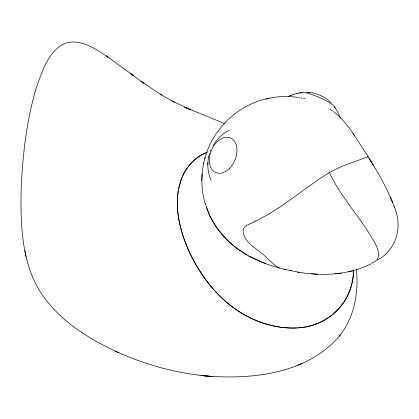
<?xml version="1.0" encoding="UTF-8"?>
<svg xmlns="http://www.w3.org/2000/svg" width="419" height="419" viewBox="0 0 419 419"><rect width="100%" height="100%" fill="white"/><g stroke="black" fill="none" stroke-linecap="round" stroke-linejoin="round"><path stroke-width="0.63" d="M211.181 180.353C207.525 172.78 206.991 163.908 208.919 155.779L208.819 156.235M207.824 164.793L207.855 163.85M207.871 163.468L207.897 162.603M205.493 204.729C201.335 191.2 200.738 176.588 203.802 162.771M202.136 173.948L201.853 180.516M353.557 270.04C354.134 300.229 328.417 326.899 298.333 327.726M178.243 191.043C175.357 209.861 179.819 229.052 186.911 246.445A143.282 114.397 39.7 0 0 195.275 263.582C200.622 272.989 206.886 281.893 214.078 289.985M178.567 189.173L181.307 179.259M204.781 158.738C212.423 129.366 237.248 105.221 266.945 98.722M203.519 163.934L205.059 157.596M209.217 154.595L209.563 153.412M210.369 151.07L210.83 149.918M181.642 178.394C186.026 166.804 195.196 157.041 206.75 152.432M213.046 145.503L213.685 144.461M213.947 144.047C217.754 138.139 223.159 133.221 229.523 130.194M339.228 336.274C354.38 317.681 358.874 292.362 356.328 268.988M189.608 164.877C175.587 181.778 175.304 205.739 180.259 226.129M340.537 334.655C308.368 373.853 252.091 379.965 204.702 375.838L212.564 376.508M377.425 260.141C396.945 249.399 402.937 226.223 394.059 206.295M367.568 156.826L368.128 156.711L341.674 166.427L329.423 172.429L318.838 179.259L281.285 206.221L268.385 214.308L255.8 221.138M370.862 263.907C348.409 275.314 322.033 276.21 297.595 272.067M252.997 222.458C249.321 224.306 243.795 225.385 243.266 230.314A15.335 10.255 36.7 0 0 243.376 233.456C246.33 244.549 258.256 249.321 265.793 256.889C271.25 261.477 276.053 268.087 283.621 269.092M297.658 365.2L302.015 363.399M288.55 96.234L296.118 93.647L301.465 92.583M371.26 263.336C387.68 257.769 371.904 238.741 367.17 230.172C357.596 215.759 346.644 202.288 337.489 187.592A80.773 46.635 60 0 1 329.407 172.434M290.807 95.323L291.168 95.202M293.248 94.485L293.583 94.375M348.273 271.821L352.594 270.753M268.328 98.418C277.97 96.281 288.005 95.977 297.778 97.386M296.118 93.647L296.474 93.568M298.616 93.07L298.936 92.997M265.945 98.947L269.208 98.214M335.1 273.811L341.249 273.088M296.851 327.831C265.824 329.538 235.761 314.004 215.277 291.315M308.552 92.369C317.063 93.018 325.317 96.852 331.288 102.954M306.509 92.264L309.175 92.4M284.705 269.218L285.821 269.286M311.511 273.848L317.497 274.215M204.702 375.838L208.782 376.22M200.952 375.419L204.98 375.874C174.1 372.701 143.801 364.195 115.597 351.253M298.359 97.48L299.522 97.664M299.124 272.329L283.721 269.208M300.669 97.863L301.816 98.083M303.256 98.386L305.027 98.774M289.927 270.601L291.142 270.878M279.683 268.165L268.914 264.839L258.769 260.906M265.442 263.582L259.974 261.398M258.513 260.513L248.881 256.098L237.997 249.19A77.74 62.059 39.7 0 1 223.076 235.583L216.036 226.606L210.312 216.749M224.516 123.537L184.622 107.149L190.745 109.862L172.104 101.026L174.65 102.372L160.147 94.149L161.744 95.108M119.043 352.814C85.157 337.478 51.013 315.544 34.3 281.008C21.076 251.981 20.452 219.257 21.228 187.953C22.736 153.668 26.748 119.185 36.799 86.262C42.665 70.518 48.683 50.191 65.72 43.094C81.186 38.448 96.124 49.353 108.39 57.293L106.499 55.994L143.408 82.925L161.195 94.783M248.682 255.993L250.153 256.774A67.778 54.161 39.7 0 0 260.22 261.163M247.22 255.181C228.491 244.324 212.496 227.177 206.242 206.127M329.963 109.223L332.55 110.988M144.236 83.501L141.014 81.234L143.408 82.925M133.651 75.781L130.461 73.451L132.708 75.095M333.414 111.601C341.925 117.985 348.456 126.548 354.296 135.337M203.734 276.938C210.527 286.549 218.414 295.421 227.444 302.989A91.347 72.937 39.7 0 0 240.873 312.679A90.839 72.529 39.7 0 0 257.549 321.069A89.86 71.749 39.7 0 0 285.863 327.752C311.998 330.696 340.616 316.827 349.472 291.027A89.86 71.749 39.7 0 0 353.568 270.025M353.044 133.493C368.463 157.156 384.7 180.83 394.489 207.505M334.519 106.845L337.4 111.459L340.479 118.168M371.59 162.415L369.05 158.303L373.868 166.086M390.613 197.7L392.692 202.571M205.708 204.142L205.97 205.137M24.841 250.651L26.004 256.501M255.946 220.897A52.354 14.33 -36.3 0 1 253.16 222.217M210.317 216.743A64.563 51.532 39.7 0 1 206.467 206.876M207.421 152.16A67.705 54.061 39.7 0 0 201.251 155.119A67.59 53.967 39.7 0 0 189.624 164.892M203.802 276.901A138.988 110.972 39.7 0 1 180.301 226.129M300.386 93.154A18.813 3.687 23.4 0 1 318.854 97.234A18.813 3.687 23.4 0 1 334.917 108.023M229.612 168.297A18.813 12.738 -67.4 0 0 230.523 137.919A18.813 12.738 -67.4 0 0 209.38 159.492A18.813 12.738 -67.4 0 0 229.612 168.297"/></g></svg>
